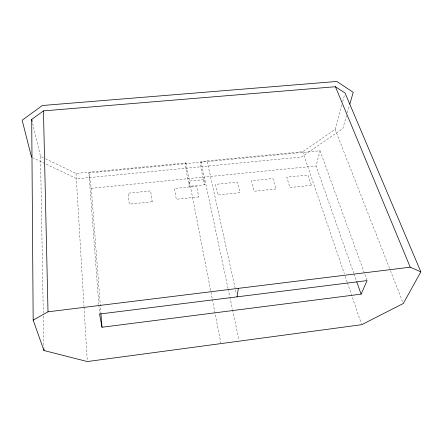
<?xml version="1.0" encoding="UTF-8"?>
<svg xmlns="http://www.w3.org/2000/svg" width="443" height="443" viewBox="0 0 443 443"><rect width="100%" height="100%" fill="white"/><g stroke="black" fill="none" stroke-linecap="round" stroke-linejoin="round"><path stroke-width="0.33" stroke-dasharray="2.21 1.66" d="M45.496 158.782L76.03 173.473L185.861 162.935L185.744 168.235L189.239 186.342L204.516 184.803L204.816 179.565L189.388 181.104L189.239 186.342M341.802 104.886L335.102 129.323L302.724 151.716L200.967 161.485L200.707 166.784L204.516 184.803M353.785 273.342L316.08 165.981L320.007 150.747L88.905 172.958L98.822 304.396M342.705 101.58L344.516 94.974M346.581 115.413L342.793 128.614L301.522 156.999L76.988 178.795L32.804 157.797M347.34 112.771L349.422 105.512M88.905 172.958L91.302 188.297L316.08 165.981M32.671 123.442L40.507 156.385L44.87 158.483M335.102 129.323L390.222 270.058M390.471 270.701L403.307 303.477M320.007 150.747L366.865 279.943M354.018 273.99L356.532 281.15M302.724 151.716L344.344 273.785M345.23 276.393L347.234 282.269M347.456 282.922L361.477 324.043M207.224 161.59L236.468 294.152M200.967 161.485L228.001 288.41M228.145 289.085L229.729 296.522M229.873 297.198L232.464 309.369M232.608 310.045L238.943 339.792M185.861 162.935L212.275 298.914M212.407 299.59L220.824 342.921M91.302 188.297L100.882 312.808M98.878 305.083L99.498 313.339M76.03 173.473L84.004 306.434M84.048 307.121L87.227 360.165M40.507 156.385L43.287 313.212M43.336 315.975L43.923 349.139M152.22 201.753L129.29 204.118L127.988 193.198L150.637 190.911L152.22 201.753M198.796 196.941L176.303 199.267L174.42 188.508L196.642 186.265L198.796 196.941M239.956 192.688L217.845 194.975L215.464 184.36L237.31 182.156L239.956 192.688M275.956 188.973L254.177 191.221L251.364 180.733L272.894 178.562L275.956 188.973M311.423 185.307L289.966 187.527L286.737 177.161L307.946 175.018L311.423 185.307"/><path stroke-width="0.66" d="M237.06 296.843L238.334 288.36M349.804 104.188L353.209 92.31L336.791 81.457L42.306 105.512L22.15 120.214L31.558 157.21M361.1 294.158L367.103 280.591L99.553 314.032L101.995 327.255L361.1 294.158L356.759 281.798M420.85 271.836L403.307 303.477L361.698 324.697L87.31 361.543L43.951 350.518L33.17 320.117L31.708 119.411L43.464 110.894L335.44 86.723L345.058 92.997L420.85 271.836L410.229 267.179L48.005 311.817L33.17 320.117M335.44 86.723L410.229 267.179M31.708 119.411L32.189 121.426M100.932 313.494L101.995 327.255M43.464 110.894L48.005 311.817M43.923 349.139L43.951 350.518"/></g></svg>
